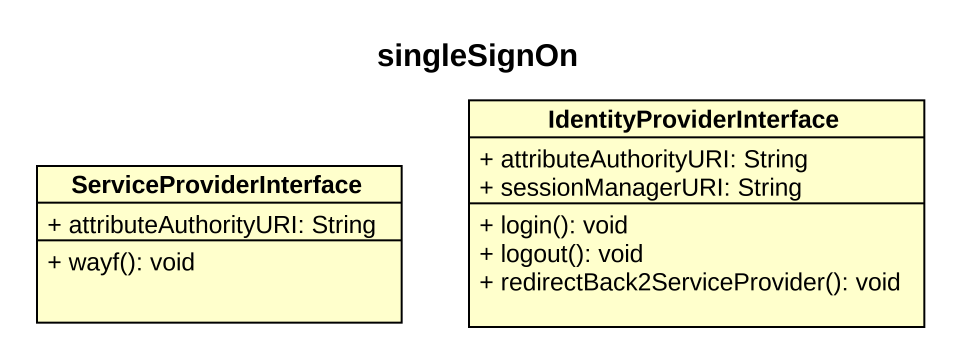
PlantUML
@startuml
title singleSignOn
hide circle
hide empty members
skinparam classAttributeIconSize 0
class IdentityProviderInterface {
  + attributeAuthorityURI: String
  + sessionManagerURI: String
  + login(): void
  + logout(): void
  + redirectBack2ServiceProvider(): void
}
class ServiceProviderInterface {
  + attributeAuthorityURI: String
  + wayf(): void
}
@enduml
